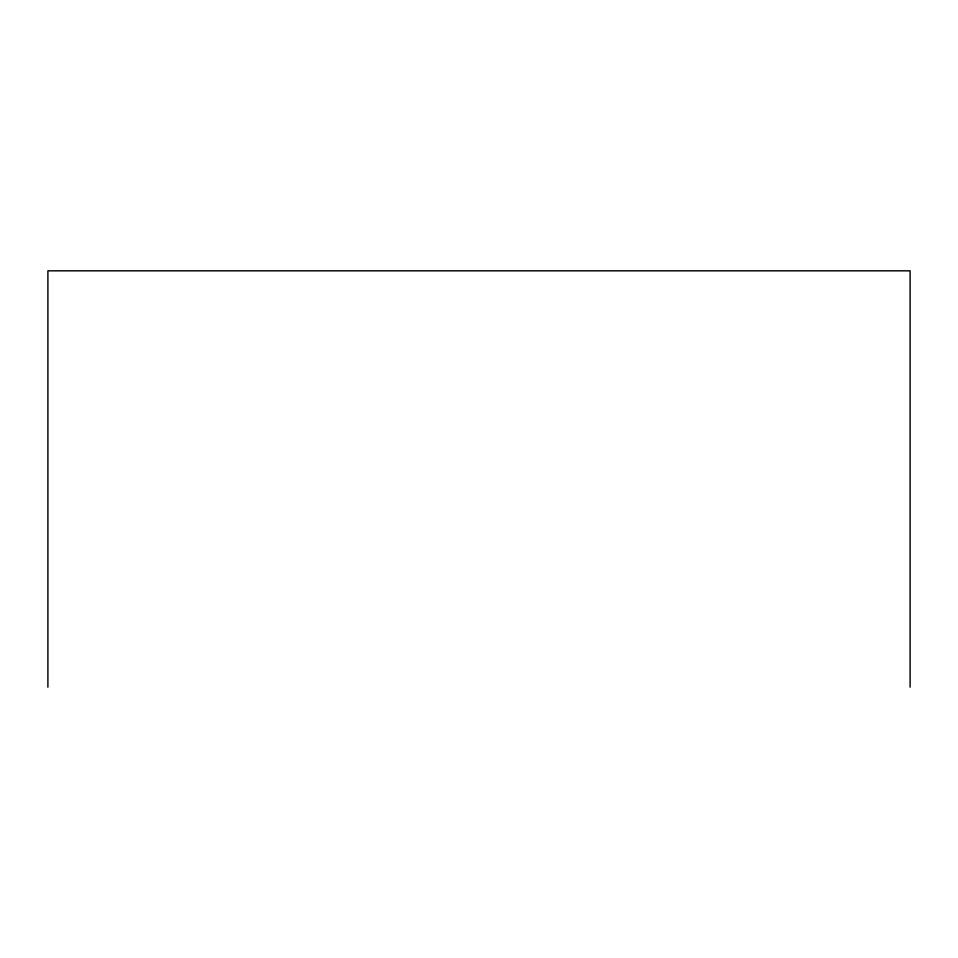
<?xml version="1.0" encoding="UTF-8"?>
<svg xmlns="http://www.w3.org/2000/svg" width="958" height="958" viewBox="0 0 958 958"><rect width="100%" height="100%" fill="white"/><g stroke="black" fill="none" stroke-linecap="round" stroke-linejoin="round"><path stroke-width="1.44" d="M910.1 687.173L910.1 270.827L47.9 270.827L47.9 687.173"/></g></svg>
